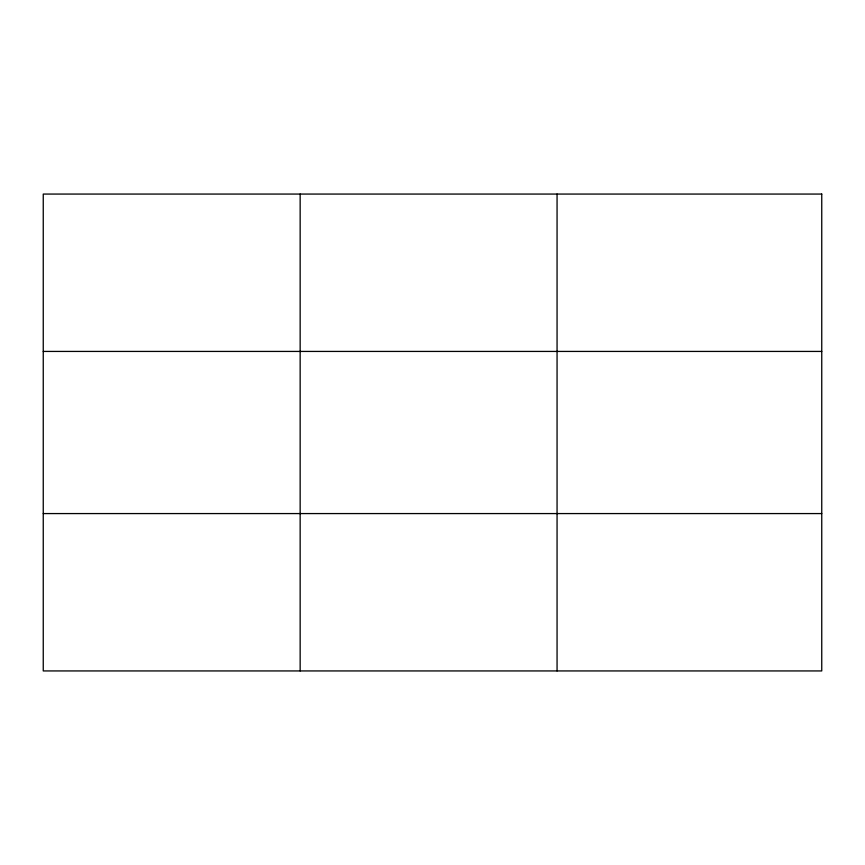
<?xml version="1.0" encoding="UTF-8"?>
<svg xmlns="http://www.w3.org/2000/svg" width="865" height="865" viewBox="0 0 865 865"><rect width="100%" height="100%" fill="white"/><g stroke="black" fill="none" stroke-linecap="round" stroke-linejoin="round"><path stroke-width="1.3" d="M300.155 670.937L300.155 194.063M557.06 670.937L557.06 194.063M43.25 351.428L821.75 351.428M43.25 513.572L821.75 513.572M821.75 194.063L821.75 670.937L43.25 670.937L43.25 194.063L821.75 194.063"/></g></svg>
